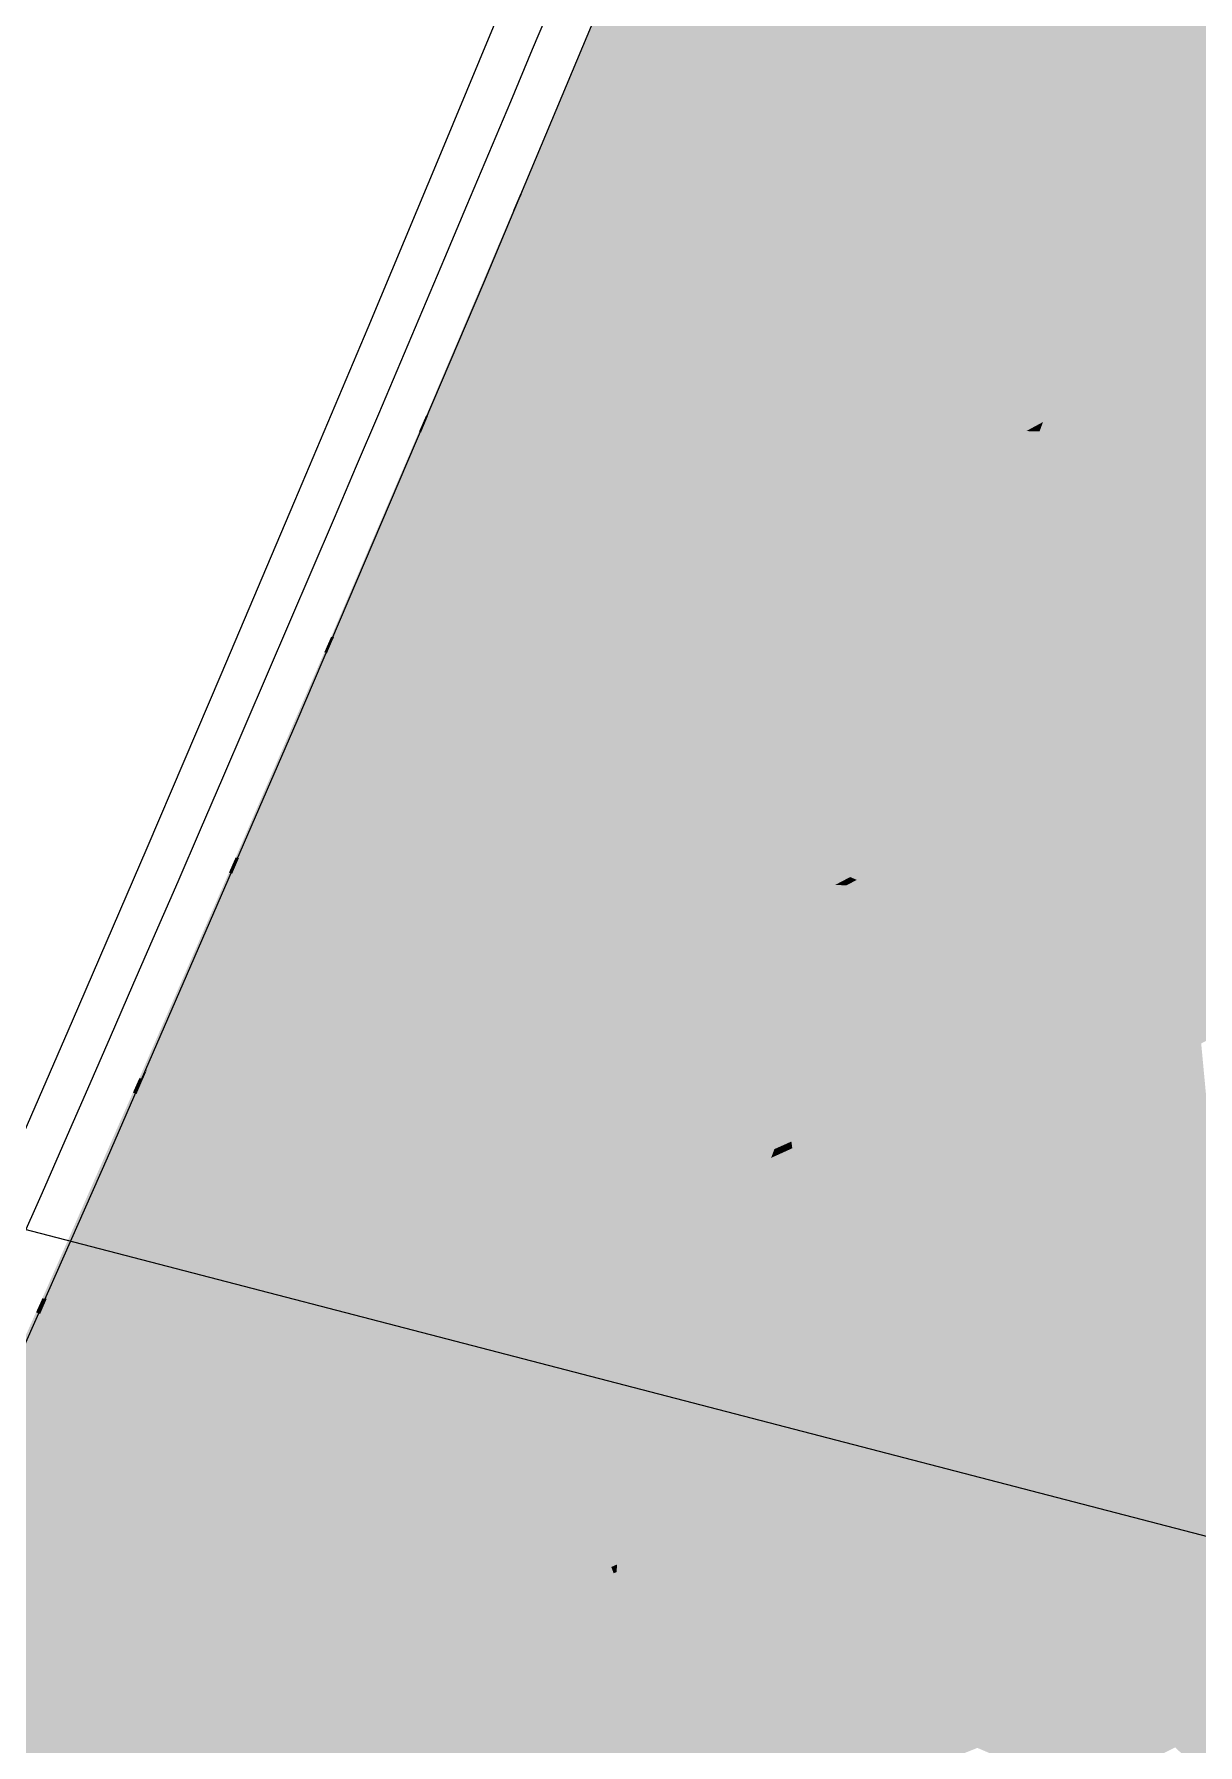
# Model space of a CAD drawing. Header units: millimetres. Extents: x 340454 to 342791, y 6993867 to 6995092.
# Drawn here: x 340728.103 to 340730.651, y 6994487.35 to 6994491.098 of the extents above; entities that cross this region are included whole.
import ezdxf

# ---------------------------------------------------------------- set-up
doc = ezdxf.new("R2010")
doc.units = ezdxf.units.MM
doc.header["$LTSCALE"] = 10
doc.linetypes.add('DASHDOT', pattern=[25.4, 12.7, -6.35, 0, -6.35])
for name, color, linetype in [('A-MODELAGEM', 7, 'Continuous'), ('F-HZ-CORREDOR-FEAT', 2, 'Continuous'), ('U-SC-SECAO_TIPO', 251, 'Continuous'), ('URB-Calçadas', 2, 'Continuous'), ('URB-Quadras', 3, 'Continuous')]:
    doc.layers.add(name, color=color, linetype=linetype)

msp = doc.modelspace()

# ---------------------------------------------------------------- linework, layer by layer
at = {"lineweight": 20}
msp.add_lwpolyline([(340759.0065, 6994467.4608), (340762.7064, 6994481.7173), (340729.4316, 6994491.6366, -0.02533), (340722.6396, 6994477.3185), (340759.0065, 6994467.4608)], format="xyb", close=True, dxfattribs=at)
at = {"layer": 'A-MODELAGEM', "color": 11, "linetype": 'Continuous', "lineweight": -3}
for points in [[(340729.1691, 6994490.7478), (340729.3559, 6994491.1968), (340729.167, 6994490.7479)], [(340729.1691, 6994490.7478), (340729.357, 6994491.1964), (340729.3559, 6994491.1968)], [(340729.1691, 6994490.7478), (340729.273, 6994490.9938), (340729.357, 6994491.1964)], [(340729.357, 6994491.1964), (340729.273, 6994490.9938), (340729.3575, 6994491.1961)], [(340729.1691, 6994490.7478), (340729.1702, 6994490.7478), (340729.273, 6994490.9938)], [(340729.1537, 6994490.7111), (340729.167, 6994490.7479), (340729.1516, 6994490.712)], [(340729.1537, 6994490.7111), (340729.1688, 6994490.7471), (340729.167, 6994490.7479)], [(340729.1537, 6994490.7111), (340729.1642, 6994490.7335), (340729.1701, 6994490.7475)], [(340729.1537, 6994490.7111), (340729.1701, 6994490.7475), (340729.1688, 6994490.7471)], [(340729.1688, 6994490.7471), (340729.1691, 6994490.7478), (340729.167, 6994490.7479)], [(340729.1688, 6994490.7471), (340729.1701, 6994490.7475), (340729.1702, 6994490.7478)], [(340729.1688, 6994490.7471), (340729.1702, 6994490.7478), (340729.1691, 6994490.7478)], [(340728.964, 6994490.2624), (340729.1516, 6994490.712), (340728.9608, 6994490.2624)], [(340728.964, 6994490.2624), (340729.1537, 6994490.7111), (340729.1516, 6994490.712)], [(340728.964, 6994490.2624), (340728.9653, 6994490.2623), (340729.1537, 6994490.7111)], [(340729.1537, 6994490.7111), (340728.9653, 6994490.2623), (340728.9657, 6994490.2626)], [(340729.1537, 6994490.7111), (340728.9657, 6994490.2626), (340729.1547, 6994490.7107)], [(340729.1537, 6994490.7111), (340729.1551, 6994490.7116), (340729.1642, 6994490.7335)], [(340729.1537, 6994490.7111), (340729.1547, 6994490.7107), (340729.1551, 6994490.7116)], [(340728.9488, 6994490.2266), (340728.9608, 6994490.2624), (340728.9458, 6994490.2278)], [(340728.9488, 6994490.2266), (340728.9635, 6994490.2613), (340728.9608, 6994490.2624)], [(340728.9488, 6994490.2266), (340728.9653, 6994490.2623), (340728.9635, 6994490.2613)], [(340728.9488, 6994490.2266), (340728.9512, 6994490.228), (340728.9656, 6994490.2623)], [(340728.9488, 6994490.2266), (340728.9656, 6994490.2623), (340728.9653, 6994490.2623)], [(340728.9635, 6994490.2613), (340728.964, 6994490.2624), (340728.9608, 6994490.2624)], [(340728.9635, 6994490.2613), (340728.9653, 6994490.2623), (340728.964, 6994490.2624)], [(340728.9653, 6994490.2623), (340728.9656, 6994490.2623), (340728.9657, 6994490.2626)], [(340728.7572, 6994489.7776), (340728.9458, 6994490.2278), (340728.7531, 6994489.7778)], [(340728.7572, 6994489.7776), (340728.9488, 6994490.2266), (340728.9458, 6994490.2278)], [(340728.7572, 6994489.7776), (340728.7992, 6994489.8712), (340728.9488, 6994490.2266)], [(340728.9488, 6994490.2266), (340728.7992, 6994489.8712), (340728.9503, 6994490.2259)], [(340728.9488, 6994490.2266), (340728.9508, 6994490.2271), (340728.9512, 6994490.228)], [(340728.9488, 6994490.2266), (340728.9503, 6994490.2259), (340728.9508, 6994490.2271)], [(340728.7572, 6994489.7776), (340728.7593, 6994489.7776), (340728.7992, 6994489.8712)], [(340728.7422, 6994489.7427), (340728.7531, 6994489.7778), (340728.7384, 6994489.7444)], [(340728.7422, 6994489.7427), (340728.7566, 6994489.7763), (340728.7531, 6994489.7778)], [(340728.7422, 6994489.7427), (340728.7568, 6994489.7716), (340728.7592, 6994489.7773)], [(340728.7422, 6994489.7427), (340728.7592, 6994489.7773), (340728.7566, 6994489.7763)], [(340728.7422, 6994489.7427), (340728.745, 6994489.7439), (340728.7568, 6994489.7716)], [(340728.7566, 6994489.7763), (340728.7572, 6994489.7776), (340728.7531, 6994489.7778)], [(340728.7566, 6994489.7763), (340728.7592, 6994489.7773), (340728.7593, 6994489.7776)], [(340728.7566, 6994489.7763), (340728.7593, 6994489.7776), (340728.7572, 6994489.7776)], [(340728.5488, 6994489.2936), (340728.7384, 6994489.7444), (340728.5438, 6994489.2939)], [(340728.5488, 6994489.2936), (340728.7422, 6994489.7427), (340728.7384, 6994489.7444)], [(340728.5488, 6994489.2936), (340728.5509, 6994489.2935), (340728.7422, 6994489.7427)], [(340728.7422, 6994489.7427), (340728.5509, 6994489.2935), (340728.5515, 6994489.2938)], [(340728.7422, 6994489.7427), (340728.5515, 6994489.2938), (340728.7442, 6994489.7419)], [(340728.7422, 6994489.7427), (340728.7442, 6994489.7419), (340728.745, 6994489.7439)], [(340728.5341, 6994489.2596), (340728.5438, 6994489.2939), (340728.5295, 6994489.2616)], [(340728.5341, 6994489.2596), (340728.5481, 6994489.292), (340728.5438, 6994489.2939)], [(340728.5341, 6994489.2596), (340728.5509, 6994489.2935), (340728.5481, 6994489.292)], [(340728.5341, 6994489.2596), (340728.5377, 6994489.2616), (340728.5514, 6994489.2935)], [(340728.5341, 6994489.2596), (340728.5514, 6994489.2935), (340728.5509, 6994489.2935)], [(340728.5481, 6994489.292), (340728.5488, 6994489.2936), (340728.5438, 6994489.2939)], [(340728.5481, 6994489.292), (340728.5509, 6994489.2935), (340728.5488, 6994489.2936)], [(340728.5509, 6994489.2935), (340728.5514, 6994489.2935), (340728.5515, 6994489.2938)], [(340728.3388, 6994488.8104), (340728.5295, 6994489.2616), (340728.333, 6994488.8107)], [(340728.3388, 6994488.8104), (340728.5341, 6994489.2596), (340728.5295, 6994489.2616)], [(340728.3388, 6994488.8104), (340728.3512, 6994488.832), (340728.5341, 6994489.2596)], [(340728.5341, 6994489.2596), (340728.3512, 6994488.832), (340728.5364, 6994489.2586)], [(340728.5341, 6994489.2596), (340728.5373, 6994489.2607), (340728.5377, 6994489.2616)], [(340728.5341, 6994489.2596), (340728.5364, 6994489.2586), (340728.5373, 6994489.2607)], [(340728.3388, 6994488.8104), (340728.3418, 6994488.8102), (340728.3512, 6994488.832)], [(340728.3243, 6994488.7771), (340728.333, 6994488.8107), (340728.3191, 6994488.7794)], [(340728.3243, 6994488.7771), (340728.338, 6994488.8085), (340728.333, 6994488.8107)], [(340728.3243, 6994488.7771), (340728.3411, 6994488.8088), (340728.3417, 6994488.8102)], [(340728.3243, 6994488.7771), (340728.3417, 6994488.8102), (340728.338, 6994488.8085)], [(340728.3243, 6994488.7771), (340728.3282, 6994488.7789), (340728.3411, 6994488.8088)], [(340728.338, 6994488.8085), (340728.3388, 6994488.8104), (340728.333, 6994488.8107)], [(340728.338, 6994488.8085), (340728.3418, 6994488.8102), (340728.3388, 6994488.8104)], [(340728.338, 6994488.8085), (340728.3417, 6994488.8102), (340728.3418, 6994488.8102)], [(340728.1272, 6994488.3279), (340728.3191, 6994488.7794), (340728.1207, 6994488.3283)], [(340728.1272, 6994488.3279), (340728.3243, 6994488.7771), (340728.3191, 6994488.7794)], [(340728.1272, 6994488.3279), (340728.1299, 6994488.3277), (340728.3243, 6994488.7771)], [(340728.3243, 6994488.7771), (340728.1299, 6994488.3277), (340728.1307, 6994488.3282)], [(340728.3243, 6994488.7771), (340728.1307, 6994488.3282), (340728.3269, 6994488.776)], [(340728.3243, 6994488.7771), (340728.3269, 6994488.776), (340728.3282, 6994488.7789)], [(340728.1129, 6994488.2954), (340728.1207, 6994488.3283), (340728.107, 6994488.298)], [(340728.1129, 6994488.2954), (340728.1263, 6994488.3259), (340728.1207, 6994488.3283)], [(340728.1129, 6994488.2954), (340728.1299, 6994488.3277), (340728.1263, 6994488.3259)], [(340728.1129, 6994488.2954), (340728.1175, 6994488.2978), (340728.1305, 6994488.3277)], [(340728.1129, 6994488.2954), (340728.1305, 6994488.3277), (340728.1299, 6994488.3277)], [(340728.1263, 6994488.3259), (340728.1272, 6994488.3279), (340728.1207, 6994488.3283)], [(340728.1263, 6994488.3259), (340728.1299, 6994488.3277), (340728.1272, 6994488.3279)], [(340728.1299, 6994488.3277), (340728.1305, 6994488.3277), (340728.1307, 6994488.3282)], [(340727.914, 6994487.8462), (340728.107, 6994488.298), (340727.9069, 6994487.8467)], [(340727.914, 6994487.8462), (340728.1129, 6994488.2954), (340728.107, 6994488.298)], [(340727.914, 6994487.8462), (340727.9174, 6994487.8459), (340728.1129, 6994488.2954)], [(340728.1129, 6994488.2954), (340727.9174, 6994487.8459), (340727.9177, 6994487.846)], [(340728.1129, 6994488.2954), (340727.9177, 6994487.846), (340728.1159, 6994488.2941)], [(340728.1129, 6994488.2954), (340728.1171, 6994488.297), (340728.1175, 6994488.2978)], [(340728.1129, 6994488.2954), (340728.1159, 6994488.2941), (340728.1171, 6994488.297)]]:
    msp.add_solid(points, dxfattribs=at)
at = {"layer": 'A-MODELAGEM', "color": 161, "linetype": 'Continuous', "lineweight": -3}
for points in [[(340729.273, 6994490.9938), (340729.8833, 6994490.9776), (340729.3575, 6994491.1961)], [(340729.3575, 6994491.1961), (340729.8833, 6994490.9776), (340730.56, 6994491.1959)], [(340729.8833, 6994490.9776), (340729.9029, 6994490.9694), (340730.56, 6994491.1959)], [(340729.9029, 6994490.9694), (340730.0609, 6994490.9037), (340730.56, 6994491.1959)], [(340730.0609, 6994490.9037), (340730.0689, 6994490.9004), (340730.56, 6994491.1959)], [(340730.0689, 6994490.9004), (340730.4853, 6994490.7273), (340730.56, 6994491.1959)], [(340730.56, 6994491.1959), (340730.4853, 6994490.7273), (340730.6438, 6994491.1709)], [(340730.6695, 6994491.1632), (340730.6438, 6994491.1709), (340730.4853, 6994490.7273)], [(340730.6695, 6994491.1632), (340730.4853, 6994490.7273), (340730.71, 6994490.6916)], [(340729.273, 6994490.9938), (340729.1702, 6994490.7478), (340729.171, 6994490.7478)], [(340729.273, 6994490.9938), (340729.171, 6994490.7478), (340729.8833, 6994490.9776)], [(340729.171, 6994490.7478), (340729.2563, 6994490.7465), (340729.8833, 6994490.9776)], [(340729.2563, 6994490.7465), (340729.9029, 6994490.9694), (340729.8833, 6994490.9776)], [(340729.2563, 6994490.7465), (340729.7784, 6994490.7383), (340729.9029, 6994490.9694)], [(340729.7784, 6994490.7383), (340730.0609, 6994490.9037), (340729.9029, 6994490.9694)], [(340729.7784, 6994490.7383), (340729.7989, 6994490.738), (340730.0609, 6994490.9037)], [(340729.7989, 6994490.738), (340730.0689, 6994490.9004), (340730.0609, 6994490.9037)], [(340729.7989, 6994490.738), (340730.4853, 6994490.7273), (340730.0689, 6994490.9004)], [(340729.1551, 6994490.7116), (340729.4905, 6994490.5698), (340729.2563, 6994490.7465)], [(340729.1642, 6994490.7335), (340729.1551, 6994490.7116), (340729.2563, 6994490.7465)], [(340729.1701, 6994490.7475), (340729.1642, 6994490.7335), (340729.171, 6994490.7478)], [(340729.1642, 6994490.7335), (340729.2563, 6994490.7465), (340729.171, 6994490.7478)], [(340729.1702, 6994490.7478), (340729.1701, 6994490.7475), (340729.171, 6994490.7478)], [(340729.2563, 6994490.7465), (340729.4905, 6994490.5698), (340729.7784, 6994490.7383)], [(340729.4905, 6994490.5698), (340729.5074, 6994490.5626), (340729.7784, 6994490.7383)], [(340729.5074, 6994490.5626), (340729.7989, 6994490.738), (340729.7784, 6994490.7383)], [(340729.5074, 6994490.5626), (340729.7832, 6994490.4469), (340729.7989, 6994490.738)], [(340729.7989, 6994490.738), (340729.7832, 6994490.4469), (340730.4473, 6994490.6222)], [(340729.7989, 6994490.738), (340730.4473, 6994490.6222), (340730.4853, 6994490.7273)], [(340728.9657, 6994490.2626), (340729.4905, 6994490.5698), (340729.1547, 6994490.7107)], [(340729.1551, 6994490.7116), (340729.1547, 6994490.7107), (340729.4905, 6994490.5698)], [(340730.4853, 6994490.7273), (340730.4473, 6994490.6222), (340730.494, 6994490.6346)], [(340730.71, 6994490.6916), (340730.4853, 6994490.7273), (340730.494, 6994490.6346)], [(340730.71, 6994490.6916), (340730.494, 6994490.6346), (340730.7197, 6994490.5777)], [(340730.494, 6994490.6346), (340730.4473, 6994490.6222), (340730.5075, 6994490.491)], [(340730.7197, 6994490.5777), (340730.494, 6994490.6346), (340730.5075, 6994490.491)], [(340729.7832, 6994490.4469), (340730.087, 6994490.3194), (340730.4473, 6994490.6222)], [(340730.087, 6994490.3194), (340730.3813, 6994490.4395), (340730.4473, 6994490.6222)], [(340730.4473, 6994490.6222), (340730.3813, 6994490.4395), (340730.5075, 6994490.491)], [(340728.9656, 6994490.2623), (340729.0064, 6994490.2613), (340729.4905, 6994490.5698)], [(340728.9656, 6994490.2623), (340729.4905, 6994490.5698), (340728.9657, 6994490.2626)], [(340729.0064, 6994490.2613), (340729.5074, 6994490.5626), (340729.4905, 6994490.5698)], [(340729.0064, 6994490.2613), (340729.0736, 6994490.2596), (340729.5074, 6994490.5626)], [(340729.0736, 6994490.2596), (340729.7832, 6994490.4469), (340729.5074, 6994490.5626)], [(340730.7197, 6994490.5777), (340730.5075, 6994490.491), (340730.7204, 6994490.5699)], [(340730.7204, 6994490.5699), (340730.5075, 6994490.491), (340730.5084, 6994490.4813)], [(340730.7204, 6994490.5699), (340730.5084, 6994490.4813), (340730.7286, 6994490.4743)], [(340730.5084, 6994490.4813), (340730.3813, 6994490.4395), (340730.3764, 6994490.4261)], [(340730.5084, 6994490.4813), (340730.3764, 6994490.4261), (340730.5198, 6994490.361)], [(340730.5075, 6994490.491), (340730.3813, 6994490.4395), (340730.5084, 6994490.4813)], [(340730.7286, 6994490.4743), (340730.5084, 6994490.4813), (340730.5198, 6994490.361)], [(340730.7286, 6994490.4743), (340730.5198, 6994490.361), (340730.7292, 6994490.468)], [(340729.0736, 6994490.2596), (340729.8891, 6994490.2386), (340729.7832, 6994490.4469)], [(340729.7832, 6994490.4469), (340729.8891, 6994490.2386), (340730.087, 6994490.3194)], [(340730.087, 6994490.3194), (340730.104, 6994490.3122), (340730.3813, 6994490.4395)], [(340730.104, 6994490.3122), (340730.3764, 6994490.4261), (340730.3813, 6994490.4395)], [(340730.7292, 6994490.468), (340730.5198, 6994490.361), (340730.5205, 6994490.3531)], [(340730.7292, 6994490.468), (340730.5205, 6994490.3531), (340730.7671, 6994490.026)], [(340730.104, 6994490.3122), (340730.3123, 6994490.2486), (340730.3764, 6994490.4261)], [(340730.5198, 6994490.361), (340730.3764, 6994490.4261), (340730.3123, 6994490.2486)], [(340730.5205, 6994490.3531), (340730.3077, 6994490.236), (340730.3048, 6994490.2279)], [(340730.5205, 6994490.3531), (340730.3048, 6994490.2279), (340730.5581, 6994489.9543)], [(340730.5205, 6994490.3531), (340730.3123, 6994490.2486), (340730.3077, 6994490.236)], [(340730.5198, 6994490.361), (340730.3123, 6994490.2486), (340730.5205, 6994490.3531)], [(340730.5205, 6994490.3531), (340730.5581, 6994489.9543), (340730.7671, 6994490.026)], [(340729.8891, 6994490.2386), (340729.9258, 6994490.2376), (340730.087, 6994490.3194)], [(340729.9258, 6994490.2376), (340730.104, 6994490.3122), (340730.087, 6994490.3194)], [(340729.9258, 6994490.2376), (340730.2756, 6994490.2287), (340730.104, 6994490.3122)], [(340730.104, 6994490.3122), (340730.2756, 6994490.2287), (340730.2876, 6994490.2352)], [(340730.104, 6994490.3122), (340730.2876, 6994490.2352), (340730.3123, 6994490.2486)], [(340728.9508, 6994490.2271), (340729.3957, 6994490.0372), (340729.0736, 6994490.2596)], [(340728.9512, 6994490.228), (340728.9508, 6994490.2271), (340729.0736, 6994490.2596)], [(340728.9656, 6994490.2623), (340728.9512, 6994490.228), (340729.0064, 6994490.2613)], [(340728.9512, 6994490.228), (340729.0736, 6994490.2596), (340729.0064, 6994490.2613)], [(340729.0736, 6994490.2596), (340729.3957, 6994490.0372), (340729.8891, 6994490.2386)], [(340728.7992, 6994489.8712), (340729.3957, 6994490.0372), (340728.9503, 6994490.2259)], [(340728.9508, 6994490.2271), (340728.9503, 6994490.2259), (340729.3957, 6994490.0372)], [(340729.3957, 6994490.0372), (340729.4209, 6994490.0265), (340729.8891, 6994490.2386)], [(340729.4209, 6994490.0265), (340729.9258, 6994490.2376), (340729.8891, 6994490.2386)], [(340729.4209, 6994490.0265), (340729.6913, 6994489.9119), (340729.9258, 6994490.2376)], [(340729.6913, 6994489.9119), (340730.2756, 6994490.2287), (340729.9258, 6994490.2376)], [(340729.6913, 6994489.9119), (340729.707, 6994489.9053), (340730.2756, 6994490.2287)], [(340729.707, 6994489.9053), (340730.2936, 6994490.2282), (340730.2756, 6994490.2287)], [(340729.707, 6994489.9053), (340730.0239, 6994489.7709), (340730.2936, 6994490.2282)], [(340730.0239, 6994489.7709), (340730.1543, 6994489.8157), (340730.2936, 6994490.2282)], [(340730.2936, 6994490.2282), (340730.1543, 6994489.8157), (340730.3048, 6994490.2279)], [(340730.3048, 6994490.2279), (340730.1543, 6994489.8157), (340730.3407, 6994489.8796)], [(340730.2756, 6994490.2287), (340730.2936, 6994490.2282), (340730.2876, 6994490.2352)], [(340730.2876, 6994490.2352), (340730.3077, 6994490.236), (340730.3123, 6994490.2486)], [(340730.2876, 6994490.2352), (340730.2982, 6994490.2307), (340730.3077, 6994490.236)], [(340730.2876, 6994490.2352), (340730.2936, 6994490.2282), (340730.2982, 6994490.2307)], [(340730.2936, 6994490.2282), (340730.3048, 6994490.2279), (340730.2982, 6994490.2307)], [(340730.2982, 6994490.2307), (340730.3048, 6994490.2279), (340730.3077, 6994490.236)], [(340730.3048, 6994490.2279), (340730.3407, 6994489.8796), (340730.5581, 6994489.9543)], [(340728.7598, 6994489.7775), (340728.8203, 6994489.7754), (340729.3957, 6994490.0372)], [(340728.7992, 6994489.8712), (340728.7598, 6994489.7775), (340729.3957, 6994490.0372)], [(340728.8203, 6994489.7754), (340729.4209, 6994490.0265), (340729.3957, 6994490.0372)], [(340728.8203, 6994489.7754), (340729.4015, 6994489.7547), (340729.4209, 6994490.0265)], [(340729.4209, 6994490.0265), (340729.4015, 6994489.7547), (340729.6913, 6994489.9119)], [(340730.7671, 6994490.026), (340730.5581, 6994489.9543), (340730.7803, 6994489.8722)], [(340730.5581, 6994489.9543), (340730.3407, 6994489.8796), (340730.5743, 6994489.7825)], [(340730.7803, 6994489.8722), (340730.5581, 6994489.9543), (340730.5743, 6994489.7825)], [(340729.4015, 6994489.7547), (340729.4316, 6994489.7536), (340729.6913, 6994489.9119)], [(340729.4316, 6994489.7536), (340729.707, 6994489.9053), (340729.6913, 6994489.9119)], [(340729.4316, 6994489.7536), (340729.9227, 6994489.7362), (340729.707, 6994489.9053)], [(340729.707, 6994489.9053), (340729.9227, 6994489.7362), (340730.0239, 6994489.7709)], [(340730.3407, 6994489.8796), (340730.1543, 6994489.8157), (340730.3603, 6994489.6893)], [(340730.5743, 6994489.7825), (340730.3407, 6994489.8796), (340730.3603, 6994489.6893)], [(340728.7992, 6994489.8712), (340728.7593, 6994489.7776), (340728.7598, 6994489.7775)], [(340730.7803, 6994489.8722), (340730.5743, 6994489.7825), (340730.7812, 6994489.8622)], [(340730.7812, 6994489.8622), (340730.5743, 6994489.7825), (340730.5754, 6994489.7713)], [(340730.7812, 6994489.8622), (340730.5754, 6994489.7713), (340730.7929, 6994489.7256)], [(340730.0239, 6994489.7709), (340730.1227, 6994489.7291), (340730.1543, 6994489.8157)], [(340730.3603, 6994489.6893), (340730.1543, 6994489.8157), (340730.1227, 6994489.7291)], [(340728.745, 6994489.7439), (340729.0984, 6994489.5904), (340728.8203, 6994489.7754)], [(340728.7568, 6994489.7716), (340728.745, 6994489.7439), (340728.8203, 6994489.7754)], [(340728.7592, 6994489.7773), (340728.7568, 6994489.7716), (340728.7598, 6994489.7775)], [(340728.7568, 6994489.7716), (340728.8203, 6994489.7754), (340728.7598, 6994489.7775)], [(340728.7593, 6994489.7776), (340728.7592, 6994489.7773), (340728.7598, 6994489.7775)], [(340728.8203, 6994489.7754), (340729.0984, 6994489.5904), (340729.4015, 6994489.7547)], [(340729.9227, 6994489.7362), (340730.1227, 6994489.7291), (340730.0239, 6994489.7709)], [(340730.5743, 6994489.7825), (340730.3603, 6994489.6893), (340730.5754, 6994489.7713)], [(340730.5754, 6994489.7713), (340730.3603, 6994489.6893), (340730.3616, 6994489.6769)], [(340730.5754, 6994489.7713), (340730.3616, 6994489.6769), (340730.5897, 6994489.6189)], [(340730.7929, 6994489.7256), (340730.5754, 6994489.7713), (340730.5897, 6994489.6189)], [(340728.5515, 6994489.2938), (340729.0984, 6994489.5904), (340728.7442, 6994489.7419)], [(340728.745, 6994489.7439), (340728.7442, 6994489.7419), (340729.0984, 6994489.5904)], [(340729.0984, 6994489.5904), (340729.1189, 6994489.5816), (340729.4015, 6994489.7547)], [(340729.1189, 6994489.5816), (340729.4316, 6994489.7536), (340729.4015, 6994489.7547)], [(340729.1189, 6994489.5816), (340729.2762, 6994489.5143), (340729.4316, 6994489.7536)], [(340729.2762, 6994489.5143), (340729.9227, 6994489.7362), (340729.4316, 6994489.7536)], [(340729.2762, 6994489.5143), (340729.6203, 6994489.367), (340729.9227, 6994489.7362)], [(340729.6203, 6994489.367), (340730.0597, 6994489.5584), (340729.9227, 6994489.7362)], [(340729.9227, 6994489.7362), (340730.0597, 6994489.5584), (340730.1227, 6994489.7291)], [(340730.1227, 6994489.7291), (340730.0597, 6994489.5584), (340730.138, 6994489.5925)], [(340730.3603, 6994489.6893), (340730.1227, 6994489.7291), (340730.138, 6994489.5925)], [(340730.7929, 6994489.7256), (340730.5897, 6994489.6189), (340730.7937, 6994489.7169)], [(340730.3603, 6994489.6893), (340730.138, 6994489.5925), (340730.3616, 6994489.6769)], [(340730.7937, 6994489.7169), (340730.5897, 6994489.6189), (340730.5906, 6994489.6092)], [(340730.7937, 6994489.7169), (340730.5906, 6994489.6092), (340730.8271, 6994489.328)], [(340730.3616, 6994489.6769), (340730.138, 6994489.5925), (340730.1395, 6994489.5788)], [(340730.3616, 6994489.6769), (340730.1395, 6994489.5788), (340730.3789, 6994489.5083)], [(340730.5897, 6994489.6189), (340730.3616, 6994489.6769), (340730.3789, 6994489.5083)], [(340730.5897, 6994489.6189), (340730.3789, 6994489.5083), (340730.5906, 6994489.6092)], [(340728.5514, 6994489.2935), (340728.5924, 6994489.2917), (340729.0984, 6994489.5904)], [(340728.5514, 6994489.2935), (340729.0984, 6994489.5904), (340728.5515, 6994489.2938)], [(340728.5924, 6994489.2917), (340729.1189, 6994489.5816), (340729.0984, 6994489.5904)], [(340728.5924, 6994489.2917), (340728.6235, 6994489.2903), (340729.1189, 6994489.5816)], [(340728.6235, 6994489.2903), (340729.2762, 6994489.5143), (340729.1189, 6994489.5816)], [(340730.1395, 6994489.5788), (340730.0597, 6994489.5584), (340730.0532, 6994489.5407)], [(340730.1395, 6994489.5788), (340730.0532, 6994489.5407), (340730.1603, 6994489.3935)], [(340730.138, 6994489.5925), (340730.0597, 6994489.5584), (340730.1395, 6994489.5788)], [(340730.3789, 6994489.5083), (340730.1395, 6994489.5788), (340730.1603, 6994489.3935)], [(340730.5906, 6994489.6092), (340730.3789, 6994489.5083), (340730.3801, 6994489.4976)], [(340730.5906, 6994489.6092), (340730.3801, 6994489.4976), (340730.6244, 6994489.2509)], [(340730.5906, 6994489.6092), (340730.6244, 6994489.2509), (340730.8271, 6994489.328)], [(340729.6203, 6994489.367), (340730.0532, 6994489.5407), (340730.0597, 6994489.5584)], [(340729.6203, 6994489.367), (340729.6405, 6994489.3584), (340730.0532, 6994489.5407)], [(340729.6405, 6994489.3584), (340729.9601, 6994489.2884), (340730.0532, 6994489.5407)], [(340730.0532, 6994489.5407), (340729.9601, 6994489.2884), (340730.1603, 6994489.3935)], [(340728.6235, 6994489.2903), (340729.3668, 6994489.2566), (340729.2762, 6994489.5143)], [(340729.2762, 6994489.5143), (340729.3668, 6994489.2566), (340729.6203, 6994489.367)], [(340730.3789, 6994489.5083), (340730.1603, 6994489.3935), (340730.3801, 6994489.4976)], [(340730.3801, 6994489.4976), (340730.1603, 6994489.3935), (340730.1616, 6994489.3818)], [(340730.3801, 6994489.4976), (340730.1616, 6994489.3818), (340730.4137, 6994489.1707)], [(340730.3801, 6994489.4976), (340730.4137, 6994489.1707), (340730.6244, 6994489.2509)], [(340730.1603, 6994489.3935), (340729.9601, 6994489.2884), (340730.1616, 6994489.3818)], [(340729.3668, 6994489.2566), (340729.406, 6994489.2549), (340729.6203, 6994489.367)], [(340729.406, 6994489.2549), (340729.6405, 6994489.3584), (340729.6203, 6994489.367)], [(340729.406, 6994489.2549), (340729.8572, 6994489.2344), (340729.6405, 6994489.3584)], [(340729.6405, 6994489.3584), (340729.8572, 6994489.2344), (340729.89, 6994489.2516)], [(340729.6405, 6994489.3584), (340729.89, 6994489.2516), (340729.9601, 6994489.2884)], [(340730.1616, 6994489.3818), (340729.9601, 6994489.2884), (340729.9539, 6994489.2716)], [(340730.1616, 6994489.3818), (340729.9539, 6994489.2716), (340730.1947, 6994489.0874)], [(340730.1616, 6994489.3818), (340730.1947, 6994489.0874), (340730.4137, 6994489.1707)], [(340730.8271, 6994489.328), (340730.6244, 6994489.2509), (340730.8418, 6994489.1563)], [(340728.5373, 6994489.2607), (340728.9556, 6994489.0775), (340728.6235, 6994489.2903)], [(340728.5377, 6994489.2616), (340728.5373, 6994489.2607), (340728.6235, 6994489.2903)], [(340728.5514, 6994489.2935), (340728.5377, 6994489.2616), (340728.5924, 6994489.2917)], [(340728.5377, 6994489.2616), (340728.6235, 6994489.2903), (340728.5924, 6994489.2917)], [(340728.6235, 6994489.2903), (340728.9556, 6994489.0775), (340729.3668, 6994489.2566)], [(340729.89, 6994489.2516), (340729.9539, 6994489.2716), (340729.9601, 6994489.2884)], [(340728.3512, 6994488.832), (340728.9556, 6994489.0775), (340728.5364, 6994489.2586)], [(340728.5373, 6994489.2607), (340728.5364, 6994489.2586), (340728.9556, 6994489.0775)], [(340728.9556, 6994489.0775), (340728.9803, 6994489.0668), (340729.3668, 6994489.2566)], [(340728.9803, 6994489.0668), (340729.406, 6994489.2549), (340729.3668, 6994489.2566)], [(340728.9803, 6994489.0668), (340729.2862, 6994488.9347), (340729.406, 6994489.2549)], [(340729.406, 6994489.2549), (340729.2862, 6994488.9347), (340729.8572, 6994489.2344)], [(340729.8572, 6994489.2344), (340729.8817, 6994489.2333), (340729.89, 6994489.2516)], [(340729.8817, 6994489.2333), (340729.9045, 6994489.2454), (340729.89, 6994489.2516)], [(340729.8817, 6994489.2333), (340729.9388, 6994489.2307), (340729.9045, 6994489.2454)], [(340729.89, 6994489.2516), (340729.9045, 6994489.2454), (340729.9539, 6994489.2716)], [(340729.9045, 6994489.2454), (340729.9388, 6994489.2307), (340729.9539, 6994489.2716)], [(340730.1947, 6994489.0874), (340729.9539, 6994489.2716), (340729.9388, 6994489.2307)], [(340730.6244, 6994489.2509), (340730.4137, 6994489.1707), (340730.6418, 6994489.0667)], [(340730.8418, 6994489.1563), (340730.6244, 6994489.2509), (340730.6418, 6994489.0667)], [(340729.2862, 6994488.9347), (340729.304, 6994488.927), (340729.8572, 6994489.2344)], [(340729.304, 6994488.927), (340729.8817, 6994489.2333), (340729.8572, 6994489.2344)], [(340729.304, 6994488.927), (340729.5237, 6994488.8321), (340729.8817, 6994489.2333)], [(340729.5237, 6994488.8321), (340729.8343, 6994488.9503), (340729.8817, 6994489.2333)], [(340729.8817, 6994489.2333), (340729.8343, 6994488.9503), (340729.9388, 6994489.2307)], [(340729.9388, 6994489.2307), (340729.8343, 6994488.9503), (340729.9668, 6994489.0007)], [(340730.1947, 6994489.0874), (340729.9388, 6994489.2307), (340729.9668, 6994489.0007)], [(340730.4137, 6994489.1707), (340730.1947, 6994489.0874), (340730.434, 6994488.9736)], [(340730.6418, 6994489.0667), (340730.4137, 6994489.1707), (340730.434, 6994488.9736)], [(340730.8418, 6994489.1563), (340730.6418, 6994489.0667), (340730.8428, 6994489.1456)], [(340730.8428, 6994489.1456), (340730.6418, 6994489.0667), (340730.6429, 6994489.0552)], [(340730.8428, 6994489.1456), (340730.6429, 6994489.0552), (340730.8562, 6994488.9888)], [(340730.1947, 6994489.0874), (340729.9668, 6994489.0007), (340730.2183, 6994488.8769)], [(340730.434, 6994488.9736), (340730.1947, 6994489.0874), (340730.2183, 6994488.8769)], [(340728.3419, 6994488.8102), (340728.3929, 6994488.8074), (340728.9556, 6994489.0775)], [(340728.3512, 6994488.832), (340728.3419, 6994488.8102), (340728.9556, 6994489.0775)], [(340728.3929, 6994488.8074), (340728.9803, 6994489.0668), (340728.9556, 6994489.0775)], [(340728.3929, 6994488.8074), (340728.9823, 6994488.7752), (340728.9803, 6994489.0668)], [(340728.9803, 6994489.0668), (340728.9823, 6994488.7752), (340729.2862, 6994488.9347)], [(340730.6418, 6994489.0667), (340730.434, 6994488.9736), (340730.6429, 6994489.0552)], [(340730.6429, 6994489.0552), (340730.434, 6994488.9736), (340730.4353, 6994488.9613)], [(340730.6429, 6994489.0552), (340730.4353, 6994488.9613), (340730.6587, 6994488.8871)], [(340730.8562, 6994488.9888), (340730.6429, 6994489.0552), (340730.6587, 6994488.8871)], [(340729.9668, 6994489.0007), (340729.8343, 6994488.9503), (340729.9941, 6994488.7765)], [(340730.2183, 6994488.8769), (340729.9668, 6994489.0007), (340729.9941, 6994488.7765)], [(340729.5237, 6994488.8321), (340729.7533, 6994488.733), (340729.8343, 6994488.9503)], [(340729.8343, 6994488.9503), (340729.7533, 6994488.733), (340729.9941, 6994488.7765)], [(340730.434, 6994488.9736), (340730.2183, 6994488.8769), (340730.4353, 6994488.9613)], [(340730.4353, 6994488.9613), (340730.2183, 6994488.8769), (340730.2197, 6994488.8638)], [(340730.4353, 6994488.9613), (340730.2197, 6994488.8638), (340730.4538, 6994488.7816)], [(340730.6587, 6994488.8871), (340730.4353, 6994488.9613), (340730.4538, 6994488.7816)], [(340728.9823, 6994488.7752), (340729.0144, 6994488.7734), (340729.2862, 6994488.9347)], [(340729.0144, 6994488.7734), (340729.304, 6994488.927), (340729.2862, 6994488.9347)], [(340729.0144, 6994488.7734), (340729.3247, 6994488.7564), (340729.304, 6994488.927)], [(340729.304, 6994488.927), (340729.3247, 6994488.7564), (340729.5237, 6994488.8321)], [(340730.2183, 6994488.8769), (340729.9941, 6994488.7765), (340730.2197, 6994488.8638)], [(340730.2197, 6994488.8638), (340729.9941, 6994488.7765), (340729.9958, 6994488.7625)], [(340730.2197, 6994488.8638), (340729.9958, 6994488.7625), (340730.2412, 6994488.6722)], [(340730.4538, 6994488.7816), (340730.2197, 6994488.8638), (340730.2412, 6994488.6722)], [(340730.6587, 6994488.8871), (340730.4538, 6994488.7816), (340730.6597, 6994488.8769)], [(340730.6597, 6994488.8769), (340730.4538, 6994488.7816), (340730.4549, 6994488.7707)], [(340730.6597, 6994488.8769), (340730.4549, 6994488.7707), (340730.6913, 6994488.5411)], [(340728.3512, 6994488.832), (340728.3418, 6994488.8102), (340728.3419, 6994488.8102)], [(340729.3247, 6994488.7564), (340729.7533, 6994488.733), (340729.5237, 6994488.8321)], [(340728.3411, 6994488.8088), (340728.3282, 6994488.7789), (340728.3929, 6994488.8074)], [(340728.3282, 6994488.7789), (340728.6858, 6994488.6195), (340728.3929, 6994488.8074)], [(340728.3417, 6994488.8102), (340728.3411, 6994488.8088), (340728.3419, 6994488.8102)], [(340728.3411, 6994488.8088), (340728.3929, 6994488.8074), (340728.3419, 6994488.8102)], [(340728.3418, 6994488.8102), (340728.3417, 6994488.8102), (340728.3419, 6994488.8102)], [(340728.3929, 6994488.8074), (340728.6858, 6994488.6195), (340728.9823, 6994488.7752)], [(340728.1307, 6994488.3282), (340728.6858, 6994488.6195), (340728.3269, 6994488.776)], [(340728.3282, 6994488.7789), (340728.3269, 6994488.776), (340728.6858, 6994488.6195)], [(340728.6858, 6994488.6195), (340728.7068, 6994488.6103), (340728.9823, 6994488.7752)], [(340728.7068, 6994488.6103), (340729.0144, 6994488.7734), (340728.9823, 6994488.7752)], [(340728.7068, 6994488.6103), (340728.8158, 6994488.5628), (340729.0144, 6994488.7734)], [(340728.8158, 6994488.5628), (340729.3247, 6994488.7564), (340729.0144, 6994488.7734)], [(340728.8158, 6994488.5628), (340729.1714, 6994488.4078), (340729.3247, 6994488.7564)], [(340729.1714, 6994488.4078), (340729.7241, 6994488.6555), (340729.3247, 6994488.7564)], [(340729.3247, 6994488.7564), (340729.7241, 6994488.6555), (340729.7533, 6994488.733)], [(340729.9941, 6994488.7765), (340729.7533, 6994488.733), (340729.7613, 6994488.6721)], [(340729.9941, 6994488.7765), (340729.7613, 6994488.6721), (340729.9958, 6994488.7625)], [(340729.9958, 6994488.7625), (340729.7613, 6994488.6721), (340729.7632, 6994488.6573)], [(340729.9958, 6994488.7625), (340729.7632, 6994488.6573), (340730.0207, 6994488.5586)], [(340730.2412, 6994488.6722), (340729.9958, 6994488.7625), (340730.0207, 6994488.5586)], [(340730.4538, 6994488.7816), (340730.2412, 6994488.6722), (340730.4549, 6994488.7707)], [(340730.4549, 6994488.7707), (340730.2412, 6994488.6722), (340730.2425, 6994488.6605)], [(340730.4549, 6994488.7707), (340730.2425, 6994488.6605), (340730.487, 6994488.459)], [(340730.4549, 6994488.7707), (340730.487, 6994488.459), (340730.6913, 6994488.5411)], [(340729.7533, 6994488.733), (340729.7241, 6994488.6555), (340729.7613, 6994488.6721)], [(340729.1714, 6994488.4078), (340729.7169, 6994488.6363), (340729.7241, 6994488.6555)], [(340729.7632, 6994488.6573), (340729.7241, 6994488.6555), (340729.7169, 6994488.6363)], [(340729.7632, 6994488.6573), (340729.7169, 6994488.6363), (340729.7918, 6994488.4408)], [(340729.7613, 6994488.6721), (340729.7241, 6994488.6555), (340729.7632, 6994488.6573)], [(340730.0207, 6994488.5586), (340729.7632, 6994488.6573), (340729.7918, 6994488.4408)], [(340730.2412, 6994488.6722), (340730.0207, 6994488.5586), (340730.2425, 6994488.6605)], [(340730.2425, 6994488.6605), (340730.0207, 6994488.5586), (340730.0222, 6994488.5462)], [(340730.2425, 6994488.6605), (340730.0222, 6994488.5462), (340730.2747, 6994488.3738)], [(340730.2425, 6994488.6605), (340730.2747, 6994488.3738), (340730.487, 6994488.459)], [(340728.1305, 6994488.3277), (340728.1691, 6994488.3252), (340728.6858, 6994488.6195)], [(340728.1305, 6994488.3277), (340728.6858, 6994488.6195), (340728.1307, 6994488.3282)], [(340728.1691, 6994488.3252), (340728.7068, 6994488.6103), (340728.6858, 6994488.6195)], [(340728.1691, 6994488.3252), (340728.1881, 6994488.324), (340728.7068, 6994488.6103)], [(340728.1881, 6994488.324), (340728.8158, 6994488.5628), (340728.7068, 6994488.6103)], [(340729.1714, 6994488.4078), (340729.1919, 6994488.3988), (340729.7169, 6994488.6363)], [(340729.1919, 6994488.3988), (340729.6075, 6994488.3459), (340729.7169, 6994488.6363)], [(340729.7169, 6994488.6363), (340729.6075, 6994488.3459), (340729.7918, 6994488.4408)], [(340728.1881, 6994488.324), (340728.8847, 6994488.2794), (340728.8158, 6994488.5628)], [(340728.8158, 6994488.5628), (340728.8847, 6994488.2794), (340729.1714, 6994488.4078)], [(340730.0207, 6994488.5586), (340729.7918, 6994488.4408), (340730.0222, 6994488.5462)], [(340730.0222, 6994488.5462), (340729.7918, 6994488.4408), (340729.7935, 6994488.4276)], [(340730.0222, 6994488.5462), (340729.7935, 6994488.4276), (340730.0539, 6994488.2852)], [(340730.2747, 6994488.3738), (340730.0222, 6994488.5462), (340730.0539, 6994488.2852)], [(340730.6913, 6994488.5411), (340730.487, 6994488.459), (340730.7093, 6994488.3503)], [(340730.487, 6994488.459), (340730.2747, 6994488.3738), (340730.5077, 6994488.2586)], [(340730.7093, 6994488.3503), (340730.487, 6994488.459), (340730.5077, 6994488.2586)], [(340729.7935, 6994488.4276), (340729.6075, 6994488.3459), (340729.6006, 6994488.3275)], [(340729.7935, 6994488.4276), (340729.6006, 6994488.3275), (340729.8244, 6994488.193)], [(340729.7918, 6994488.4408), (340729.6075, 6994488.3459), (340729.7935, 6994488.4276)], [(340730.0539, 6994488.2852), (340729.7935, 6994488.4276), (340729.8244, 6994488.193)], [(340728.8847, 6994488.2794), (340728.9225, 6994488.277), (340729.1714, 6994488.4078)], [(340728.9225, 6994488.277), (340729.1919, 6994488.3988), (340729.1714, 6994488.4078)], [(340728.9225, 6994488.277), (340729.4126, 6994488.2456), (340729.1919, 6994488.3988)], [(340729.1919, 6994488.3988), (340729.4126, 6994488.2456), (340729.4726, 6994488.2764)], [(340729.1919, 6994488.3988), (340729.4726, 6994488.2764), (340729.6075, 6994488.3459)], [(340729.4726, 6994488.2764), (340729.6006, 6994488.3275), (340729.6075, 6994488.3459)], [(340730.2747, 6994488.3738), (340730.0539, 6994488.2852), (340730.2983, 6994488.1634)], [(340730.5077, 6994488.2586), (340730.2747, 6994488.3738), (340730.2983, 6994488.1634)], [(340730.7093, 6994488.3503), (340730.5077, 6994488.2586), (340730.7104, 6994488.3389)], [(340730.7104, 6994488.3389), (340730.5077, 6994488.2586), (340730.5089, 6994488.2466)], [(340730.7104, 6994488.3389), (340730.5089, 6994488.2466), (340730.7271, 6994488.1618)], [(340728.1171, 6994488.297), (340728.5203, 6994488.1161), (340728.1881, 6994488.324)], [(340728.1175, 6994488.2978), (340728.1171, 6994488.297), (340728.1881, 6994488.324)], [(340728.1305, 6994488.3277), (340728.1175, 6994488.2978), (340728.1691, 6994488.3252)], [(340728.1175, 6994488.2978), (340728.1881, 6994488.324), (340728.1691, 6994488.3252)], [(340728.1881, 6994488.324), (340728.5203, 6994488.1161), (340728.8847, 6994488.2794)], [(340729.4726, 6994488.2764), (340729.4886, 6994488.2695), (340729.6006, 6994488.3275)], [(340729.4886, 6994488.2695), (340729.566, 6994488.2357), (340729.6006, 6994488.3275)], [(340729.8244, 6994488.193), (340729.6006, 6994488.3275), (340729.566, 6994488.2357)], [(340727.9177, 6994487.846), (340728.5203, 6994488.1161), (340728.1159, 6994488.2941)], [(340728.1171, 6994488.297), (340728.1159, 6994488.2941), (340728.5203, 6994488.1161)], [(340728.5203, 6994488.1161), (340728.5439, 6994488.1057), (340728.8847, 6994488.2794)], [(340728.5439, 6994488.1057), (340728.9225, 6994488.277), (340728.8847, 6994488.2794)], [(340728.5439, 6994488.1057), (340728.8658, 6994487.964), (340728.9225, 6994488.277)], [(340728.9225, 6994488.277), (340728.8658, 6994487.964), (340729.4126, 6994488.2456)], [(340729.4126, 6994488.2456), (340729.4393, 6994488.2439), (340729.4726, 6994488.2764)], [(340729.4393, 6994488.2439), (340729.4886, 6994488.2695), (340729.4726, 6994488.2764)], [(340729.4393, 6994488.2439), (340729.566, 6994488.2357), (340729.4886, 6994488.2695)], [(340730.0539, 6994488.2852), (340729.8244, 6994488.193), (340730.0808, 6994488.0645)], [(340730.2983, 6994488.1634), (340730.0539, 6994488.2852), (340730.0808, 6994488.0645)], [(340728.8658, 6994487.964), (340728.8842, 6994487.9559), (340729.4126, 6994488.2456)], [(340728.8842, 6994487.9559), (340729.4393, 6994488.2439), (340729.4126, 6994488.2456)], [(340728.8842, 6994487.9559), (340729.0511, 6994487.8825), (340729.4393, 6994488.2439)], [(340729.0511, 6994487.8825), (340729.5002, 6994488.0628), (340729.4393, 6994488.2439)], [(340729.4393, 6994488.2439), (340729.5002, 6994488.0628), (340729.566, 6994488.2357)], [(340729.566, 6994488.2357), (340729.5002, 6994488.0628), (340729.5857, 6994488.0972)], [(340729.8244, 6994488.193), (340729.566, 6994488.2357), (340729.5857, 6994488.0972)], [(340730.5077, 6994488.2586), (340730.2983, 6994488.1634), (340730.5089, 6994488.2466)], [(340730.5089, 6994488.2466), (340730.2983, 6994488.1634), (340730.2997, 6994488.1508)], [(340730.5089, 6994488.2466), (340730.2997, 6994488.1508), (340730.528, 6994488.0607)], [(340730.7271, 6994488.1618), (340730.5089, 6994488.2466), (340730.528, 6994488.0607)], [(340729.8244, 6994488.193), (340729.5857, 6994488.0972), (340729.8549, 6994487.9617)], [(340730.0808, 6994488.0645), (340729.8244, 6994488.193), (340729.8549, 6994487.9617)], [(340730.2983, 6994488.1634), (340730.0808, 6994488.0645), (340730.2997, 6994488.1508)], [(340730.2997, 6994488.1508), (340730.0808, 6994488.0645), (340730.0824, 6994488.0513)], [(340730.2997, 6994488.1508), (340730.0824, 6994488.0513), (340730.3215, 6994487.9559)], [(340730.528, 6994488.0607), (340730.2997, 6994488.1508), (340730.3215, 6994487.9559)], [(340730.7271, 6994488.1618), (340730.528, 6994488.0607), (340730.7572, 6994487.8422)], [(340727.9176, 6994487.8459), (340727.9623, 6994487.8426), (340728.5203, 6994488.1161)], [(340727.9176, 6994487.8459), (340728.5203, 6994488.1161), (340727.9177, 6994487.846)], [(340727.9623, 6994487.8426), (340728.5439, 6994488.1057), (340728.5203, 6994488.1161)], [(340727.9623, 6994487.8426), (340728.5469, 6994487.7998), (340728.5439, 6994488.1057)], [(340728.5439, 6994488.1057), (340728.5469, 6994487.7998), (340728.8658, 6994487.964)], [(340729.5857, 6994488.0972), (340729.5002, 6994488.0628), (340729.6202, 6994487.855)], [(340729.8549, 6994487.9617), (340729.5857, 6994488.0972), (340729.6202, 6994487.855)], [(340729.0511, 6994487.8825), (340729.3795, 6994487.7455), (340729.5002, 6994488.0628)], [(340729.5002, 6994488.0628), (340729.3795, 6994487.7455), (340729.6202, 6994487.855)], [(340730.0808, 6994488.0645), (340729.8549, 6994487.9617), (340730.0824, 6994488.0513)], [(340730.0824, 6994488.0513), (340729.8549, 6994487.9617), (340729.8567, 6994487.9479)], [(340730.0824, 6994488.0513), (340729.8567, 6994487.9479), (340730.1073, 6994487.8471)], [(340730.3215, 6994487.9559), (340730.0824, 6994488.0513), (340730.1073, 6994487.8471)], [(340730.528, 6994488.0607), (340730.3215, 6994487.9559), (340730.559, 6994487.7605)], [(340730.528, 6994488.0607), (340730.559, 6994487.7605), (340730.7572, 6994487.8422)], [(340728.5469, 6994487.7998), (340728.5787, 6994487.7975), (340728.8658, 6994487.964)], [(340728.5787, 6994487.7975), (340728.8842, 6994487.9559), (340728.8658, 6994487.964)], [(340728.5787, 6994487.7975), (340728.7992, 6994487.7814), (340728.8842, 6994487.9559)], [(340728.7992, 6994487.7814), (340729.0511, 6994487.8825), (340728.8842, 6994487.9559)], [(340729.8549, 6994487.9617), (340729.6202, 6994487.855), (340729.8567, 6994487.9479)], [(340729.8567, 6994487.9479), (340729.6202, 6994487.855), (340729.6222, 6994487.8406)], [(340729.8567, 6994487.9479), (340729.6222, 6994487.8406), (340729.8849, 6994487.7341)], [(340730.1073, 6994487.8471), (340729.8567, 6994487.9479), (340729.8849, 6994487.7341)], [(340730.3215, 6994487.9559), (340730.1073, 6994487.8471), (340730.353, 6994487.6757)], [(340730.3215, 6994487.9559), (340730.353, 6994487.6757), (340730.559, 6994487.7605)], [(340728.7992, 6994487.7814), (340729.3669, 6994487.7398), (340729.0511, 6994487.8825)], [(340729.0511, 6994487.8825), (340729.3669, 6994487.7398), (340729.371, 6994487.7417)], [(340729.0511, 6994487.8825), (340729.371, 6994487.7417), (340729.3795, 6994487.7455)], [(340729.6202, 6994487.855), (340729.3795, 6994487.7455), (340729.6222, 6994487.8406)], [(340727.7034, 6994487.3655), (340728.2624, 6994487.6533), (340727.9031, 6994487.8129)], [(340727.9047, 6994487.8166), (340727.9031, 6994487.8129), (340728.2624, 6994487.6533)], [(340727.9047, 6994487.8166), (340728.2624, 6994487.6533), (340727.9623, 6994487.8426)], [(340727.9623, 6994487.8426), (340728.2624, 6994487.6533), (340728.5469, 6994487.7998)], [(340729.6222, 6994487.8406), (340729.3785, 6994487.729), (340729.654, 6994487.6169)], [(340729.6222, 6994487.8406), (340729.3795, 6994487.7455), (340729.3785, 6994487.729)], [(340729.8849, 6994487.7341), (340729.6222, 6994487.8406), (340729.654, 6994487.6169)], [(340730.1073, 6994487.8471), (340729.8849, 6994487.7341), (340730.1389, 6994487.5875)], [(340730.353, 6994487.6757), (340730.1073, 6994487.8471), (340730.1389, 6994487.5875)], [(340730.7572, 6994487.8422), (340730.559, 6994487.7605), (340730.7583, 6994487.83)], [(340730.7583, 6994487.83), (340730.559, 6994487.7605), (340730.5603, 6994487.7479)], [(340730.7583, 6994487.83), (340730.5603, 6994487.7479), (340730.7767, 6994487.6355)], [(340728.2624, 6994487.6533), (340728.2831, 6994487.6442), (340728.5469, 6994487.7998)], [(340728.2831, 6994487.6442), (340728.5787, 6994487.7975), (340728.5469, 6994487.7998)], [(340728.2831, 6994487.6442), (340728.3659, 6994487.6074), (340728.5787, 6994487.7975)], [(340728.3659, 6994487.6074), (340728.7992, 6994487.7814), (340728.5787, 6994487.7975)], [(340728.3659, 6994487.6074), (340728.7249, 6994487.4479), (340728.7992, 6994487.7814)], [(340728.7992, 6994487.7814), (340728.7249, 6994487.4479), (340729.3669, 6994487.7398)], [(340728.7249, 6994487.4479), (340728.7451, 6994487.4389), (340729.3669, 6994487.7398)], [(340728.7451, 6994487.4389), (340729.372, 6994487.7259), (340729.3669, 6994487.7398)], [(340729.3669, 6994487.7398), (340729.377, 6994487.7391), (340729.371, 6994487.7417)], [(340729.3669, 6994487.7398), (340729.372, 6994487.7259), (340729.377, 6994487.7391)], [(340729.371, 6994487.7417), (340729.377, 6994487.7391), (340729.3795, 6994487.7455)], [(340729.377, 6994487.7391), (340729.372, 6994487.7259), (340729.3785, 6994487.729)], [(340729.3795, 6994487.7455), (340729.377, 6994487.7391), (340729.3785, 6994487.729)], [(340730.559, 6994487.7605), (340730.353, 6994487.6757), (340730.5603, 6994487.7479)], [(340730.5603, 6994487.7479), (340730.353, 6994487.6757), (340730.3544, 6994487.6625)], [(340730.5603, 6994487.7479), (340730.3544, 6994487.6625), (340730.5811, 6994487.5458)], [(340730.7767, 6994487.6355), (340730.5603, 6994487.7479), (340730.5811, 6994487.5458)], [(340728.7451, 6994487.4389), (340729.2515, 6994487.4125), (340729.372, 6994487.7259)], [(340729.372, 6994487.7259), (340729.2515, 6994487.4125), (340729.4144, 6994487.4952)], [(340729.3785, 6994487.729), (340729.372, 6994487.7259), (340729.4144, 6994487.4952)], [(340729.654, 6994487.6169), (340729.3785, 6994487.729), (340729.4144, 6994487.4952)], [(340729.8849, 6994487.7341), (340729.654, 6994487.6169), (340729.9163, 6994487.4958)], [(340730.1389, 6994487.5875), (340729.8849, 6994487.7341), (340729.9163, 6994487.4958)], [(340730.353, 6994487.6757), (340730.1389, 6994487.5875), (340730.3544, 6994487.6625)], [(340727.7031, 6994487.3649), (340727.7389, 6994487.3619), (340728.2624, 6994487.6533)], [(340727.7031, 6994487.3649), (340728.2624, 6994487.6533), (340727.7034, 6994487.3655)], [(340727.7389, 6994487.3619), (340728.2831, 6994487.6442), (340728.2624, 6994487.6533)], [(340727.7389, 6994487.3619), (340727.7519, 6994487.3608), (340728.2831, 6994487.6442)], [(340727.7519, 6994487.3608), (340728.3659, 6994487.6074), (340728.2831, 6994487.6442)], [(340730.3544, 6994487.6625), (340730.1389, 6994487.5875), (340730.1405, 6994487.5738)], [(340730.3544, 6994487.6625), (340730.1405, 6994487.5738), (340730.378, 6994487.4527)], [(340730.5811, 6994487.5458), (340730.3544, 6994487.6625), (340730.378, 6994487.4527)], [(340730.7767, 6994487.6355), (340730.5811, 6994487.5458), (340730.7777, 6994487.6243)], [(340727.7519, 6994487.3608), (340728.4139, 6994487.3064), (340728.3659, 6994487.6074)], [(340728.3659, 6994487.6074), (340728.4139, 6994487.3064), (340728.7249, 6994487.4479)], [(340729.654, 6994487.6169), (340729.4144, 6994487.4952), (340729.6848, 6994487.4004)], [(340729.9163, 6994487.4958), (340729.654, 6994487.6169), (340729.6848, 6994487.4004)], [(340730.7777, 6994487.6243), (340730.5811, 6994487.5458), (340730.5823, 6994487.5342)], [(340730.7777, 6994487.6243), (340730.5823, 6994487.5342), (340730.7949, 6994487.4417)], [(340730.1389, 6994487.5875), (340729.9163, 6994487.4958), (340730.1405, 6994487.5738)], [(340730.1405, 6994487.5738), (340729.9163, 6994487.4958), (340729.9182, 6994487.4816)], [(340730.1405, 6994487.5738), (340729.9182, 6994487.4816), (340730.1671, 6994487.356)], [(340730.378, 6994487.4527), (340730.1405, 6994487.5738), (340730.1671, 6994487.356)], [(340730.5811, 6994487.5458), (340730.378, 6994487.4527), (340730.5823, 6994487.5342)], [(340730.5823, 6994487.5342), (340730.378, 6994487.4527), (340730.3793, 6994487.4407)], [(340730.5823, 6994487.5342), (340730.3793, 6994487.4407), (340730.6018, 6994487.3447)], [(340730.7949, 6994487.4417), (340730.5823, 6994487.5342), (340730.6018, 6994487.3447)], [(340729.4144, 6994487.4952), (340729.2515, 6994487.4125), (340729.4441, 6994487.3013)], [(340729.6848, 6994487.4004), (340729.4144, 6994487.4952), (340729.4441, 6994487.3013)], [(340729.9163, 6994487.4958), (340729.6848, 6994487.4004), (340729.9182, 6994487.4816)], [(340729.9182, 6994487.4816), (340729.6848, 6994487.4004), (340729.6869, 6994487.3857)], [(340729.9182, 6994487.4816), (340729.6869, 6994487.3857), (340729.948, 6994487.2555)], [(340730.1671, 6994487.356), (340729.9182, 6994487.4816), (340729.948, 6994487.2555)], [(340728.4139, 6994487.3064), (340728.4495, 6994487.3035), (340728.7249, 6994487.4479)], [(340728.4495, 6994487.3035), (340728.7451, 6994487.4389), (340728.7249, 6994487.4479)], [(340728.4495, 6994487.3035), (340728.9551, 6994487.2619), (340728.7451, 6994487.4389)], [(340728.7451, 6994487.4389), (340728.9551, 6994487.2619), (340729.043, 6994487.3066)], [(340728.7451, 6994487.4389), (340729.043, 6994487.3066), (340729.2515, 6994487.4125)], [(340730.378, 6994487.4527), (340730.1671, 6994487.356), (340730.3793, 6994487.4407)], [(340730.3793, 6994487.4407), (340730.1671, 6994487.356), (340730.1686, 6994487.3435)], [(340730.3793, 6994487.4407), (340730.1686, 6994487.3435), (340730.4014, 6994487.244)], [(340730.6018, 6994487.3447), (340730.3793, 6994487.4407), (340730.4014, 6994487.244)], [(340730.7949, 6994487.4417), (340730.6018, 6994487.3447), (340730.8241, 6994487.1317)], [(340729.043, 6994487.3066), (340729.1863, 6994487.2429), (340729.2515, 6994487.4125)], [(340729.4441, 6994487.3013), (340729.2515, 6994487.4125), (340729.1863, 6994487.2429)], [(340729.6848, 6994487.4004), (340729.4441, 6994487.3013), (340729.6869, 6994487.3857)], [(340729.6869, 6994487.3857), (340729.4441, 6994487.3013), (340729.4465, 6994487.286)], [(340729.6869, 6994487.3857), (340729.4465, 6994487.286), (340729.7203, 6994487.1512)], [(340729.948, 6994487.2555), (340729.6869, 6994487.3857), (340729.7203, 6994487.1512)], [(340727.7519, 6994487.3608), (340728.0828, 6994487.1559), (340728.4139, 6994487.3064)], [(340730.1671, 6994487.356), (340729.948, 6994487.2555), (340730.1686, 6994487.3435)]]:
    msp.add_solid(points, dxfattribs=at)
at = {"layer": 'F-HZ-CORREDOR-FEAT', "color": 2, "linetype": 'Continuous', "lineweight": -3}
msp.add_polyline3d([(340758.9351, 6994467.5837, 722.4697), (340762.5853, 6994481.649, 723.6758), (340729.4894, 6994491.515, 723.5886), (340729.0869, 6994490.5526, 723.474), (340728.6779, 6994489.5929, 723.3594), (340728.2625, 6994488.636, 723.2448), (340727.8408, 6994487.6818, 723.1302), (340727.4127, 6994486.7305, 723.0156), (340726.9783, 6994485.782, 722.9011), (340726.5376, 6994484.8365, 722.7865), (340726.0906, 6994483.8939, 722.6719), (340725.6374, 6994482.9543, 722.5573), (340725.1779, 6994482.0177, 722.4427), (340724.7121, 6994481.0843, 722.3281), (340724.2402, 6994480.1539, 722.2136), (340723.7621, 6994479.2268, 722.099), (340723.2778, 6994478.3028, 721.9844), (340722.7873, 6994477.3821, 721.8698), (340722.7873, 6994477.3821, 721.8698), (340758.9351, 6994467.5837, 722.4697)], dxfattribs=at)
at = {"layer": 'U-SC-SECAO_TIPO', "color": 251, "linetype": 'DASHDOT', "lineweight": -3}
msp.add_lwpolyline([(340709.698, 6994493.2528), (340763.1189, 6994479.3826), (340776.6092, 6994475.88)], dxfattribs=at)
at = {"layer": 'URB-Calçadas', "lineweight": 0}
msp.add_lwpolyline([(340737.9382, 6994567.9152, -0.173456), (340714.4702, 6994467.4916, 0.151029), (340713.6732, 6994464.648, -1.966639), (340703.0265, 6994471.9859, 0.168204), (340705.5895, 6994474.0192, 0.200073), (340724.3212, 6994581.8954, 0.104086)], format="xyb", dxfattribs=at)
at = {"layer": 'URB-Quadras', "color": 252, "lineweight": 0}
msp.add_lwpolyline([(340815.2411, 6994491.9257, 0.038213), (340872.813, 6994444.8145, 0.427498), (340879.8998, 6994446.2404), (340906.6702, 6994488.5375, 0.399537), (340905.3286, 6994495.2964, -0.090947), (340797.4532, 6994605.4907, 0.427165), (340790.3324, 6994606.7132), (340742.1055, 6994571.0018, 0.26508), (340740.1075, 6994566.4691, -0.172307), (340715.6107, 6994465.5763, -0.089172), (340715.6107, 6994465.5763, -2.016247), (340701.9174, 6994473.7042, 0.157194), (340704.2699, 6994475.6737, 0.197995), (340722.4662, 6994581.0288, 0.104869), (340721.6035, 6994582.9154), (340685.6056, 6994631.4815, 0.2535), (340684.7421, 6994631.8842, -0.18056), (340678.0121, 6994633.9449)], format="xyb", dxfattribs=at)

doc.saveas('drawing.dxf')
